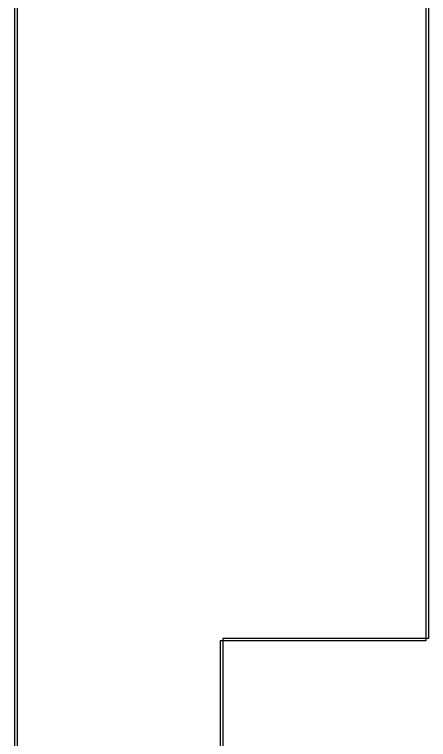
# Model space of a CAD drawing. Header units: inches. Extents: x 4821 to 127877, y 58012 to 433683.
# Drawn here: x 92242 to 92745, y 147963 to 148845 of the extents above; entities that cross this region are included whole.
import ezdxf

# ---------------------------------------------------------------- set-up
doc = ezdxf.new("R2010")
doc.units = ezdxf.units.IN
doc.header["$MEASUREMENT"] = 0
doc.layers.add('A-WAL-CMU', color=7, linetype='Continuous')

# ---------------------------------------------------------------- blocks, each defined once
blk = doc.blocks.new('FIRST SLAB EDGE')
at = {"layer": 'A-WAL-CMU'}
for p, q in [((1200422.34, -1728509.34), (1200422.34, -1729736.1)), ((1200672.34, -1729313.46), (1200672.34, -1730236.1))]:
    blk.add_line(p, q, dxfattribs=at)
blk.add_lwpolyline([(1200672.3, -1728513.46), (1200922.34, -1728513.46), (1200922.34, -1729313.46), (1200672.34, -1729313.46)], dxfattribs=at)

msp = doc.modelspace()

# ---------------------------------------------------------------- block references
at = {"layer": 'A-WAL-CMU'}
for p in [(-1108176.96, 1877399.04), (-1108180.36, 1877396.06)]:
    msp.add_blockref('FIRST SLAB EDGE', p, dxfattribs=at)

doc.saveas('drawing.dxf')
